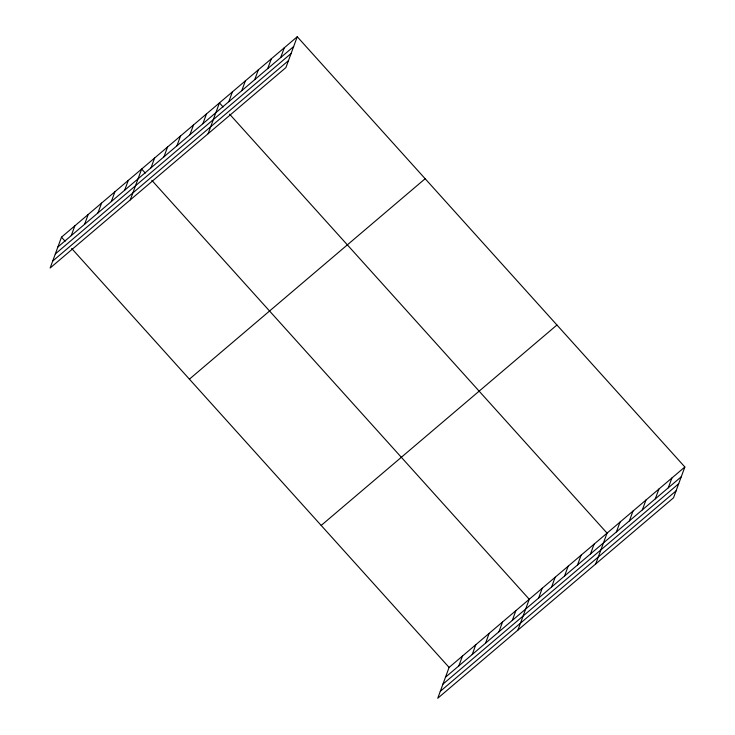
<?xml version="1.0" encoding="UTF-8"?>
<svg xmlns="http://www.w3.org/2000/svg" width="735" height="735" viewBox="0 0 735 735"><rect width="100%" height="100%" fill="white"/><g stroke="black" fill="none" stroke-linecap="round" stroke-linejoin="round"><path stroke-width="1.1" d="M297.252 36.75L61.492 237.175L50.145 268.009L285.906 67.583L297.252 36.75L684.855 466.991L673.508 497.825L437.748 698.25L449.094 667.417L684.855 466.991M71.24 235.632L74.851 225.82M84.599 224.267L88.209 214.464M97.957 212.911L101.568 203.108M111.316 201.555L114.926 191.743M124.684 190.2L128.285 180.387M130.306 199.865L141.653 169.032L145.282 173.065M151.006 167.819L154.616 158.007M163.969 156.794L167.58 146.982M176.942 145.769L180.553 135.957M189.906 134.744L193.516 124.941M202.869 123.719L206.48 113.916M208.106 133.724L219.453 102.891L223.082 106.924M228.805 101.678L232.416 91.866M241.778 90.653L245.38 80.841M254.742 79.628L258.352 69.816M267.705 68.603L271.316 58.8M280.678 57.578L284.28 47.775M458.842 665.864L462.453 656.061M472.21 654.508L475.811 644.696M485.569 643.153L489.17 633.34M498.927 631.797L502.538 621.985M512.286 620.441L515.896 610.629M517.909 630.106L529.255 599.273L151.823 180.323M538.608 598.06L542.219 588.248M551.581 587.035L555.191 577.223M564.544 576.01L568.155 566.198M577.508 564.985L581.119 555.173M590.481 553.96L594.091 544.157M595.708 563.966L607.055 533.132L229.623 114.182M616.408 531.919L620.018 522.107M629.38 520.894L632.991 511.082M642.344 509.87L645.955 500.057M655.317 498.844L658.918 489.032M668.28 487.82L671.891 478.016M57.881 246.988L293.642 46.562M55.327 253.924L291.088 53.499M52.7 261.072L288.46 60.647M189.4 379.159L425.161 178.724M321.186 525.433L556.946 325.008M445.483 677.22L681.244 476.795M442.929 684.166L678.69 483.74M440.302 691.313L676.062 490.888M61.492 237.175L65.121 241.209M71.662 248.467L449.094 667.417"/></g></svg>
